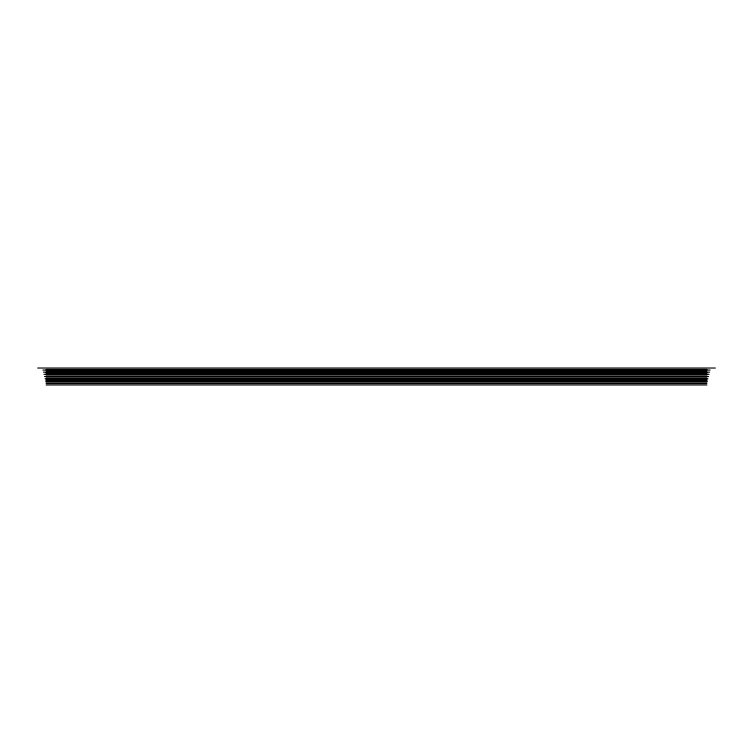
<?xml version="1.0" encoding="UTF-8"?>
<svg xmlns="http://www.w3.org/2000/svg" width="753" height="753" viewBox="0 0 753 753"><rect width="100%" height="100%" fill="white"/><g stroke="black" fill="none" stroke-linecap="round" stroke-linejoin="round"><path stroke-width="1.13" d="M37.65 368.029L715.35 368.029M46.131 369.441L706.879 369.441M42.874 370.062L710.135 370.062M46.131 370.853L706.879 370.853M43.392 372.161L709.608 372.161M46.131 372.264L706.879 372.264M46.131 373.676L706.879 373.676M43.938 374.316L709.072 374.316M46.131 375.088L706.879 375.088M44.493 376.538L708.517 376.538M46.131 377.912L706.879 377.912M45.067 378.825L707.942 378.825M46.131 379.324L706.879 379.324M46.131 380.736L706.879 380.736M45.651 381.178L707.359 381.178M46.131 382.148L706.879 382.148M46.131 383.559L706.879 383.559M46.131 384.971L706.879 384.971"/></g></svg>
